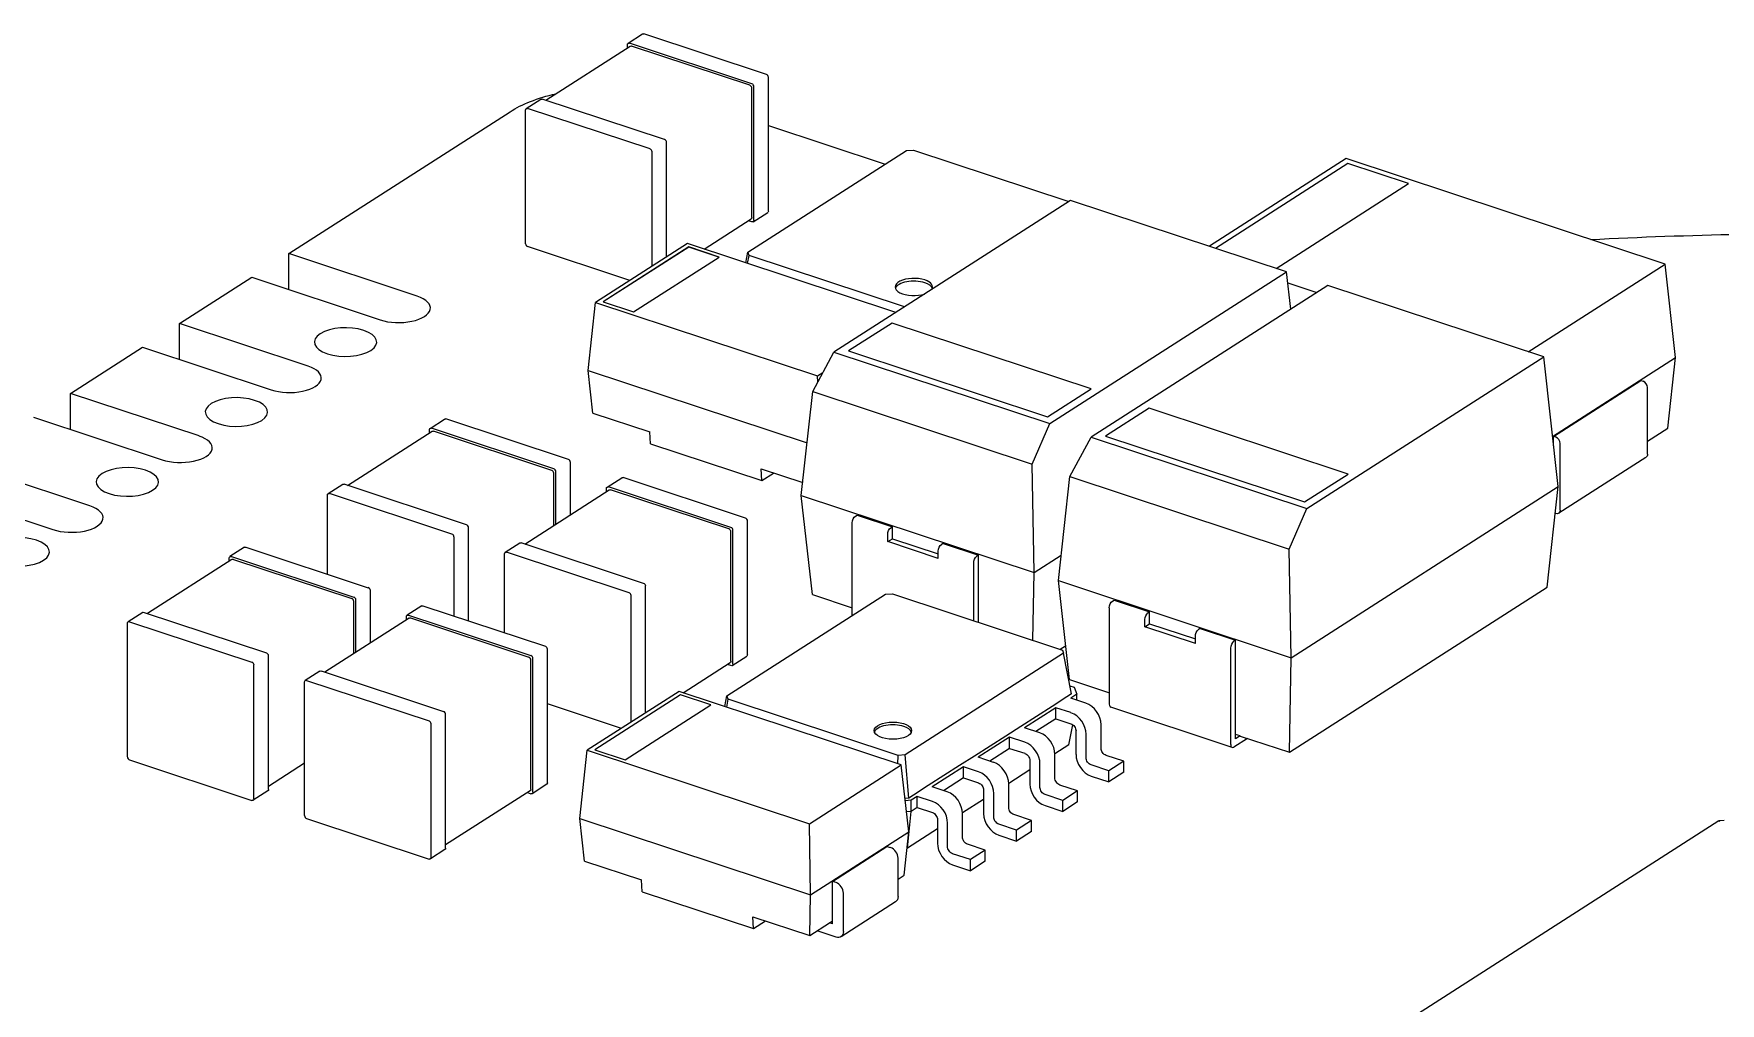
# Model space of a CAD drawing. Header units: millimetres. Extents: x 0 to 420, y 0 to 297.
# Drawn here: x 291.15 to 318.21, y 223.97 to 239.54 of the extents above; entities that cross this region are included whole.
import ezdxf

# ---------------------------------------------------------------- set-up
doc = ezdxf.new("R2010")
doc.units = ezdxf.units.MM

# ---------------------------------------------------------------- blocks, each defined once
blk = doc.blocks.new('A$Ccf1e658a')
at = {"color": 0, "linetype": 'Continuous', "lineweight": 0, "extrusion": (1.94289e-16, 0.887448, 0.460907)}
for p, q in [((-164.147, -16.901), (-163.913, -16.751)), ((-161.927, -17.4), (-163.892, -16.749)), ((-165.469, -17.816), (-164.114, -16.947)), ((-164.158, -16.975), (-164.158, -16.924)), ((-162.16, -17.55), (-164.125, -16.899)), ((-162.193, -17.575), (-164.093, -16.945)), ((-161.894, -19.594), (-161.894, -17.447)), ((-165.781, -17.949), (-165.547, -17.799)), ((-163.561, -18.448), (-165.526, -17.797)), ((-162.16, -19.698), (-162.16, -17.621)), ((-162.128, -19.744), (-162.128, -17.596)), ((-169.593, -20.279), (-166.041, -18.001)), ((-165.792, -20.119), (-165.792, -17.972)), ((-163.794, -18.598), (-165.759, -17.947)), ((-161.894, -18.221), (-160.021, -18.842)), ((-163.762, -20.481), (-163.762, -18.644)), ((-163.528, -20.331), (-163.528, -18.495)), ((-162.224, -20.255), (-159.68, -18.623)), ((-159.68, -18.623), (-159.568, -18.615)), ((-159.568, -18.615), (-157.072, -19.441)), ((-152.623, -18.753), (-154.819, -20.161)), ((-152.596, -18.83), (-154.722, -20.194)), ((-152.596, -18.831), (-154.721, -20.194)), ((-147.507, -20.448), (-152.623, -18.753)), ((-151.622, -19.153), (-152.596, -18.83)), ((-152.596, -18.831), (-152.596, -18.83)), ((-151.623, -19.154), (-152.596, -18.831)), ((-153.747, -20.516), (-151.622, -19.153)), ((-157.045, -19.424), (-160.843, -21.86)), ((-153.58, -20.572), (-157.045, -19.424)), ((-162.926, -20.205), (-162.171, -19.721)), ((-162.16, -19.769), (-162.217, -19.75)), ((-162.139, -19.767), (-161.905, -19.617)), ((-167.53, -20.962), (-169.593, -20.279)), ((-169.593, -20.855), (-169.593, -20.279)), ((-164.118, -20.709), (-165.759, -20.166)), ((-163.193, -20.116), (-164.669, -21.062)), ((-163.173, -20.171), (-164.549, -21.053)), ((-163.173, -20.173), (-164.547, -21.054)), ((-159.851, -21.223), (-163.193, -20.116)), ((-162.686, -20.333), (-163.173, -20.171)), ((-163.173, -20.173), (-163.173, -20.171)), ((-162.688, -20.334), (-163.173, -20.173)), ((-162.259, -20.426), (-162.224, -20.255)), ((-162.206, -20.306), (-162.224, -20.255)), ((-164.062, -21.215), (-162.686, -20.333)), ((-162.228, -20.436), (-162.206, -20.306)), ((-159.71, -21.133), (-162.206, -20.306)), ((-149.703, -21.856), (-147.507, -20.448)), ((-147.34, -21.949), (-147.507, -20.448)), ((-171.344, -21.401), (-170.186, -20.659)), ((-170.186, -20.659), (-168.123, -21.342)), ((-157.378, -23.008), (-153.58, -20.572)), ((-152.92, -20.79), (-156.718, -23.226)), ((-153.513, -21.171), (-153.58, -20.572)), ((-153.56, -20.748), (-153.094, -20.902)), ((-149.454, -21.938), (-152.92, -20.79)), ((-164.788, -22.155), (-164.669, -21.062)), ((-164.669, -21.062), (-161.105, -22.243)), ((-164.549, -21.053), (-164.062, -21.215)), ((-169.281, -22.085), (-171.344, -21.401)), ((-171.344, -21.978), (-171.344, -21.401)), ((-159.911, -21.393), (-160.611, -21.842)), ((-159.911, -21.394), (-160.61, -21.842)), ((-156.715, -22.451), (-159.911, -21.393)), ((-159.911, -21.394), (-159.911, -21.393)), ((-156.716, -22.452), (-159.911, -21.394)), ((-173.095, -22.524), (-171.937, -21.782)), ((-171.937, -21.782), (-169.874, -22.465)), ((-161.184, -22.493), (-160.843, -21.86)), ((-160.843, -21.86), (-157.378, -23.008)), ((-160.611, -21.842), (-157.416, -22.901)), ((-164.788, -22.155), (-161.274, -23.319)), ((-164.712, -22.841), (-164.788, -22.155)), ((-161.105, -22.243), (-161.02, -22.188)), ((-153.253, -24.374), (-149.454, -21.938)), ((-149.223, -24.02), (-149.454, -21.938)), ((-149.312, -23.213), (-147.34, -21.949)), ((-147.464, -23.081), (-147.34, -21.949)), ((-161.104, -22.344), (-161.105, -22.243)), ((-157.416, -22.901), (-156.715, -22.451)), ((-149.295, -23.215), (-147.895, -22.316)), ((-147.895, -22.316), (-147.859, -22.328)), ((-147.789, -23.5), (-147.789, -22.428)), ((-171.032, -23.207), (-173.095, -22.524)), ((-173.095, -23.101), (-173.095, -22.524)), ((-161.367, -24.163), (-161.184, -22.493)), ((-161.184, -22.493), (-157.661, -23.66)), ((-173.687, -22.904), (-171.625, -23.588)), ((-167.325, -23.085), (-167.092, -22.935)), ((-165.105, -23.585), (-167.07, -22.934)), ((-164.712, -22.841), (-163.798, -23.143)), ((-155.786, -22.759), (-156.486, -23.209)), ((-155.786, -22.761), (-156.485, -23.209)), ((-152.59, -23.818), (-155.786, -22.759)), ((-155.786, -22.761), (-155.786, -22.759)), ((-152.591, -23.819), (-155.786, -22.761)), ((-168.648, -24), (-167.293, -23.131)), ((-167.336, -23.159), (-167.336, -23.108)), ((-165.338, -23.734), (-167.303, -23.083)), ((-165.371, -23.759), (-167.271, -23.13)), ((-163.789, -23.333), (-163.798, -23.143)), ((-157.661, -23.66), (-157.378, -23.008)), ((-157.059, -23.86), (-156.718, -23.226)), ((-156.718, -23.226), (-153.253, -24.374)), ((-156.486, -23.209), (-153.29, -24.267)), ((-149.26, -23.226), (-149.295, -23.215)), ((-149.295, -23.367), (-149.295, -23.215)), ((-147.789, -23.289), (-147.464, -23.081)), ((-163.789, -23.333), (-162.003, -23.924)), ((-149.19, -24.398), (-149.19, -23.327)), ((-172.783, -24.33), (-174.845, -23.647)), ((-165.338, -24.642), (-165.338, -23.805)), ((-165.306, -24.621), (-165.306, -23.78)), ((-165.072, -24.472), (-165.072, -23.631)), ((-162.012, -23.735), (-161.344, -23.956)), ((-162.003, -23.924), (-162.012, -23.735)), ((-162.003, -23.924), (-161.811, -23.802)), ((-157.631, -25.4), (-157.661, -23.66)), ((-147.813, -23.55), (-149.213, -24.448)), ((-175.438, -24.027), (-173.376, -24.71)), ((-168.959, -24.133), (-168.726, -23.983)), ((-166.739, -24.632), (-168.704, -23.981)), ((-165.805, -24.942), (-164.45, -24.073)), ((-164.494, -24.101), (-164.494, -24.049)), ((-164.483, -24.027), (-164.249, -23.877)), ((-162.496, -24.676), (-164.461, -24.025)), ((-162.529, -24.7), (-164.429, -24.071)), ((-162.263, -24.526), (-164.228, -23.875)), ((-157.242, -25.529), (-157.059, -23.86)), ((-157.059, -23.86), (-153.536, -25.026)), ((-153.506, -26.767), (-149.223, -24.02)), ((-153.29, -24.267), (-152.59, -23.818)), ((-149.4, -25.635), (-149.223, -24.02)), ((-168.97, -25.426), (-168.97, -24.156)), ((-166.973, -24.782), (-168.938, -24.131)), ((-161.19, -25.751), (-161.367, -24.163)), ((-161.367, -24.163), (-157.631, -25.4)), ((-162.23, -26.72), (-162.23, -24.572)), ((-160.549, -26.091), (-160.549, -24.602)), ((-160.499, -24.492), (-160.473, -24.476)), ((-160.473, -24.476), (-159.905, -24.664)), ((-153.536, -25.026), (-153.253, -24.374)), ((-149.26, -24.452), (-149.27, -24.449)), ((-166.94, -26.098), (-166.94, -24.828)), ((-166.707, -26.176), (-166.707, -24.679)), ((-162.496, -26.823), (-162.496, -24.747)), ((-162.464, -26.87), (-162.464, -24.722)), ((-159.981, -24.904), (-159.981, -24.79)), ((-159.981, -24.904), (-159.905, -24.856)), ((-159.93, -24.681), (-159.905, -24.664)), ((-159.905, -24.856), (-159.905, -24.664)), ((-159.905, -24.856), (-159.169, -25.1)), ((-170.546, -25.218), (-170.546, -25.166)), ((-170.302, -24.994), (-170.535, -25.144)), ((-170.513, -25.142), (-168.548, -25.793)), ((-170.28, -24.992), (-168.315, -25.643)), ((-166.128, -26.367), (-166.128, -25.097)), ((-166.117, -25.075), (-165.884, -24.925)), ((-164.13, -25.724), (-166.096, -25.073)), ((-163.897, -25.574), (-165.862, -24.923)), ((-159.169, -25.173), (-159.981, -24.904)), ((-159.169, -25.173), (-159.169, -25.059)), ((-159.093, -24.933), (-159.118, -24.95)), ((-159.093, -24.933), (-158.525, -25.122)), ((-158.525, -25.122), (-158.55, -25.138)), ((-158.525, -26.197), (-158.525, -25.122)), ((-157.631, -25.4), (-157.197, -25.122)), ((-153.506, -26.767), (-153.536, -25.026)), ((-170.503, -25.19), (-171.857, -26.059)), ((-170.481, -25.188), (-168.581, -25.817)), ((-158.601, -26.172), (-158.601, -25.247)), ((-157.652, -26.486), (-157.631, -25.4)), ((-168.282, -26.53), (-168.282, -25.689)), ((-163.865, -27.654), (-163.865, -25.62)), ((-157.065, -27.118), (-157.242, -25.529)), ((-157.242, -25.529), (-153.506, -26.767)), ((-153.535, -28.287), (-149.4, -25.635)), ((-168.548, -26.701), (-168.548, -25.864)), ((-168.516, -26.68), (-168.516, -25.839)), ((-167.459, -25.935), (-167.693, -26.085)), ((-167.438, -25.933), (-165.473, -26.584)), ((-164.098, -27.804), (-164.098, -25.77)), ((-162.561, -27.38), (-160.016, -25.749)), ((-161.19, -25.751), (-160.549, -25.964)), ((-160.016, -25.749), (-159.904, -25.74)), ((-159.904, -25.74), (-157.176, -26.644)), ((-156.424, -27.514), (-156.424, -25.968)), ((-156.374, -25.859), (-156.348, -25.843)), ((-156.348, -25.843), (-155.78, -26.031)), ((-172.18, -28.362), (-172.18, -26.214)), ((-171.936, -26.042), (-172.169, -26.191)), ((-172.148, -26.19), (-170.182, -26.841)), ((-171.914, -26.04), (-169.949, -26.691)), ((-167.66, -26.131), (-169.015, -27)), ((-167.704, -26.159), (-167.704, -26.108)), ((-167.671, -26.083), (-165.706, -26.734)), ((-167.639, -26.129), (-165.739, -26.759)), ((-155.856, -26.271), (-155.856, -26.156)), ((-155.856, -26.271), (-155.78, -26.222)), ((-155.805, -26.047), (-155.78, -26.031)), ((-155.78, -26.222), (-155.78, -26.031)), ((-155.78, -26.222), (-155.044, -26.466)), ((-155.044, -26.54), (-155.856, -26.271)), ((-155.044, -26.54), (-155.044, -26.425)), ((-154.968, -26.3), (-154.993, -26.316)), ((-154.968, -26.3), (-154.4, -26.488)), ((-154.4, -26.488), (-154.425, -26.504)), ((-154.4, -28.072), (-154.4, -26.488)), ((-169.917, -28.885), (-169.917, -26.737)), ((-165.674, -28.928), (-165.674, -26.78)), ((-165.44, -28.778), (-165.44, -26.631)), ((-162.475, -26.893), (-162.241, -26.743)), ((-157.157, -26.696), (-159.702, -28.327)), ((-157.211, -26.632), (-157.125, -26.577)), ((-157.176, -26.644), (-157.157, -26.696)), ((-157.031, -27.348), (-157.157, -26.696)), ((-154.475, -28.16), (-154.475, -26.614)), ((-153.535, -28.287), (-153.506, -26.767)), ((-170.15, -29.035), (-170.15, -26.887)), ((-169.094, -26.983), (-169.327, -27.133)), ((-169.072, -26.981), (-167.107, -27.632)), ((-165.706, -28.882), (-165.706, -26.805)), ((-163.262, -27.33), (-162.507, -26.846)), ((-162.496, -26.894), (-162.553, -26.876)), ((-169.338, -29.304), (-169.338, -27.156)), ((-169.306, -27.131), (-167.34, -27.782)), ((-163.326, -27.309), (-164.802, -28.255)), ((-159.763, -28.489), (-163.326, -27.309)), ((-157.065, -27.118), (-156.424, -27.33)), ((-157.056, -27.219), (-156.988, -27.242)), ((-156.988, -27.242), (-156.948, -27.355)), ((-164.251, -27.902), (-165.44, -27.508)), ((-163.307, -27.364), (-164.682, -28.246)), ((-163.307, -27.366), (-164.68, -28.247)), ((-164.195, -28.408), (-162.819, -27.526)), ((-162.819, -27.526), (-163.307, -27.364)), ((-163.307, -27.366), (-163.307, -27.364)), ((-162.821, -27.527), (-163.307, -27.366)), ((-162.595, -27.551), (-162.561, -27.38)), ((-162.564, -27.561), (-162.542, -27.432)), ((-162.542, -27.432), (-162.561, -27.38)), ((-159.814, -28.336), (-162.542, -27.432)), ((-157.344, -27.55), (-157.846, -27.871)), ((-157.283, -27.57), (-157.785, -27.892)), ((-157.105, -27.396), (-157.344, -27.55)), ((-157.283, -27.747), (-157.283, -27.57)), ((-157.04, -27.65), (-157.283, -27.57)), ((-157.031, -27.348), (-157.105, -27.396)), ((-156.948, -27.355), (-157.044, -27.416)), ((-156.8, -27.497), (-157.044, -27.416)), ((-156.948, -27.448), (-156.948, -27.355)), ((-154.452, -28.21), (-156.401, -27.564)), ((-167.308, -29.976), (-167.308, -27.828)), ((-167.074, -29.826), (-167.074, -27.679)), ((-157.846, -27.871), (-158.085, -28.025)), ((-157.283, -27.747), (-157.603, -27.952)), ((-157.283, -27.747), (-157.04, -27.828)), ((-157.075, -28.166), (-157.01, -27.844)), ((-156.557, -28.221), (-156.557, -27.844)), ((-158.085, -28.025), (-158.587, -28.347)), ((-158.025, -28.045), (-158.527, -28.367)), ((-158.025, -28.223), (-158.025, -28.045)), ((-157.781, -28.126), (-158.025, -28.045)), ((-157.542, -27.972), (-157.785, -27.892)), ((-156.959, -27.944), (-156.959, -28.321)), ((-156.796, -28.375), (-156.796, -27.997)), ((-154.207, -28.065), (-154.425, -28.204)), ((-154.326, -28.024), (-154.4, -28)), ((-154.326, -28.024), (-154.4, -28.072)), ((-154.326, -28.025), (-154.326, -28.024)), ((-154.326, -28.025), (-153.535, -28.287)), ((-172.148, -28.408), (-170.182, -29.059)), ((-164.922, -29.348), (-164.802, -28.255)), ((-164.802, -28.255), (-161.238, -29.436)), ((-164.682, -28.246), (-164.195, -28.408)), ((-159.818, -28.471), (-159.814, -28.336)), ((-159.702, -28.327), (-159.814, -28.336)), ((-159.642, -29.023), (-159.702, -28.327)), ((-158.587, -28.347), (-158.827, -28.5)), ((-158.283, -28.448), (-158.527, -28.367)), ((-158.025, -28.223), (-158.344, -28.427)), ((-158.025, -28.223), (-157.781, -28.303)), ((-157.075, -28.166), (-157.298, -28.309)), ((-157.298, -28.696), (-157.298, -28.319)), ((-156.191, -28.431), (-156.476, -28.337)), ((-169.338, -28.463), (-169.917, -28.834)), ((-161.238, -29.436), (-159.763, -28.489)), ((-159.643, -29.564), (-159.763, -28.489)), ((-158.827, -28.5), (-159.329, -28.822)), ((-158.766, -28.52), (-159.268, -28.842)), ((-158.766, -28.698), (-158.766, -28.52)), ((-158.522, -28.601), (-158.766, -28.52)), ((-157.7, -28.567), (-158.039, -28.785)), ((-157.7, -28.419), (-157.7, -28.796)), ((-157.537, -28.85), (-157.537, -28.473)), ((-156.431, -28.584), (-156.715, -28.49)), ((-156.715, -28.668), (-156.431, -28.762)), ((-156.191, -28.431), (-156.431, -28.584)), ((-156.431, -28.762), (-156.431, -28.584)), ((-156.191, -28.608), (-156.431, -28.762)), ((-156.191, -28.608), (-156.191, -28.431)), ((-169.927, -28.908), (-170.161, -29.057)), ((-165.717, -28.905), (-167.074, -29.775)), ((-165.763, -28.934), (-165.706, -28.953)), ((-165.451, -28.801), (-165.685, -28.951)), ((-159.329, -28.822), (-159.568, -28.975)), ((-159.024, -28.923), (-159.268, -28.842)), ((-158.766, -28.698), (-159.085, -28.903)), ((-158.766, -28.698), (-158.522, -28.779)), ((-158.441, -28.894), (-158.441, -29.271)), ((-158.279, -29.325), (-158.279, -28.948)), ((-158.039, -29.172), (-158.039, -28.795)), ((-156.933, -28.906), (-157.217, -28.812)), ((-156.933, -28.906), (-157.172, -29.06)), ((-156.933, -29.084), (-156.933, -28.906)), ((-159.642, -29.023), (-159.703, -29.028)), ((-159.603, -29.057), (-159.699, -29.065)), ((-159.568, -28.975), (-159.642, -29.023)), ((-159.507, -28.996), (-159.603, -29.057)), ((-159.603, -29.235), (-159.603, -29.057)), ((-159.507, -29.173), (-159.603, -29.235)), ((-159.507, -29.173), (-159.507, -28.996)), ((-159.263, -29.076), (-159.507, -28.996)), ((-159.507, -29.173), (-159.263, -29.254)), ((-158.441, -29.042), (-158.781, -29.26)), ((-157.172, -29.06), (-157.456, -28.965)), ((-157.456, -29.143), (-157.172, -29.237)), ((-157.172, -29.237), (-157.172, -29.06)), ((-156.933, -29.084), (-157.172, -29.237)), ((-169.306, -29.35), (-167.34, -30.001)), ((-164.922, -29.348), (-161.219, -30.575)), ((-164.845, -30.033), (-164.922, -29.348)), ((-161.219, -30.575), (-161.238, -29.436)), ((-159.603, -29.235), (-159.679, -29.241)), ((-159.663, -29.826), (-159.603, -29.235)), ((-159.182, -29.369), (-159.182, -29.747)), ((-159.02, -29.8), (-159.02, -29.423)), ((-158.781, -29.647), (-158.781, -29.27)), ((-157.913, -29.535), (-158.197, -29.441)), ((-157.674, -29.381), (-157.958, -29.287)), ((-157.674, -29.381), (-157.913, -29.535)), ((-157.674, -29.559), (-157.674, -29.381)), ((-146.645, -29.389), (-154.485, -34.417)), ((-146.559, -29.381), (-146.64, -29.388)), ((-161.219, -30.575), (-159.643, -29.564)), ((-159.719, -30.261), (-159.643, -29.564)), ((-159.182, -29.518), (-159.663, -29.826)), ((-158.415, -29.857), (-158.699, -29.763)), ((-158.197, -29.618), (-157.913, -29.712)), ((-157.913, -29.712), (-157.913, -29.535)), ((-157.674, -29.559), (-157.913, -29.712)), ((-167.085, -29.849), (-167.319, -29.999)), ((-164.845, -30.033), (-163.932, -30.336)), ((-160.869, -30.359), (-159.993, -29.797)), ((-159.993, -29.797), (-159.934, -29.817)), ((-159.815, -30.604), (-159.815, -29.987)), ((-159.663, -29.826), (-159.672, -29.827)), ((-158.654, -30.01), (-158.939, -29.916)), ((-158.415, -29.857), (-158.654, -30.01)), ((-158.654, -30.188), (-158.654, -30.01)), ((-158.415, -30.034), (-158.654, -30.188)), ((-158.415, -30.034), (-158.415, -29.857)), ((-159.815, -30.322), (-159.719, -30.261)), ((-158.939, -30.094), (-158.654, -30.188)), ((-163.922, -30.526), (-163.932, -30.336)), ((-163.922, -30.526), (-162.136, -31.117)), ((-161.231, -31.231), (-161.219, -30.575)), ((-160.809, -30.379), (-160.869, -30.359)), ((-160.869, -31.039), (-160.869, -30.359)), ((-160.69, -31.166), (-160.69, -30.548)), ((-159.854, -30.688), (-160.73, -31.25)), ((-162.145, -30.928), (-161.231, -31.231)), ((-162.136, -31.117), (-162.145, -30.928)), ((-162.136, -31.117), (-161.944, -30.994)), ((-161.231, -31.231), (-160.913, -31.027)), ((-160.869, -30.996), (-160.913, -31.025)), ((-160.869, -31.039), (-160.913, -31.025)), ((-160.913, -31.027), (-160.913, -31.025)), ((-160.809, -31.256), (-161.114, -31.155))]:
    blk.add_line(p, q, dxfattribs=at)
at = {"color": 0, "linetype": 'Continuous', "lineweight": 0, "extrusion": (-2.97135e-16, -2.56487e-16, -1)}
for centre, major_axis, start_param, end_param in [((-163.892, -16.785), (-0.0216, 0.0337), 0, 0.727194), ((-165.526, -17.833), (-0.0216, 0.0337), 0, 0.727194), ((-167.07, -22.969), (-0.0216, 0.0337), 0, 0.727194), ((-168.704, -24.017), (-0.0216, 0.0337), 0, 0.727194), ((-164.228, -23.911), (-0.0216, 0.0337), 0, 0.727194), ((-165.862, -24.958), (-0.0216, 0.0337), 0, 0.727194), ((-156.715, -28.401), (-0.054, 0.0842), -2.414399, -0.843602), ((-156.476, -28.248), (-0.054, 0.0842), -2.414399, -0.843602), ((-157.456, -28.877), (-0.054, 0.0842), -2.414399, -0.843602), ((-157.217, -28.723), (-0.054, 0.0842), -2.414399, -0.843602), ((-157.958, -29.199), (-0.054, 0.0842), -2.414399, -0.843602), ((-158.197, -29.352), (-0.054, 0.0842), -2.414399, -0.843602), ((-158.699, -29.674), (-0.054, 0.0842), -2.414399, -0.843602), ((-158.939, -29.827), (-0.054, 0.0842), -2.414399, -0.843602)]:
    blk.add_ellipse(centre, major_axis=major_axis, ratio=0.720623, start_param=start_param, end_param=end_param, dxfattribs=at)
at = {"color": 0, "linetype": 'Continuous', "lineweight": 0, "extrusion": (-2.03677e-16, -1.96556e-16, -1)}
for centre in [(-164.125, -16.935), (-165.759, -17.983), (-167.303, -23.119), (-164.461, -24.06), (-168.938, -24.167), (-166.096, -25.108)]:
    blk.add_ellipse(centre, major_axis=(-0.0216, 0.0337), ratio=0.720623, start_param=-0.843602, end_param=0.727194, dxfattribs=at)
at = {"color": 0, "linetype": 'Continuous', "lineweight": 0, "extrusion": (-3.03736e-16, -1.94775e-16, -1)}
for centre in [(-164.093, -16.981), (-167.271, -23.165), (-164.429, -24.107)]:
    blk.add_ellipse(centre, major_axis=(-0.0216, 0.0337), ratio=0.720623, start_param=0, end_param=0.727194, dxfattribs=at)
at = {"color": 0, "linetype": 'Continuous', "lineweight": 0}
for centre, major_axis, ratio, start_param, end_param in [((-162.193, -17.61), (-0.0216, 0.0337), 0.720623, -2.29799, -0.727194), ((-162.16, -17.586), (-0.0216, 0.0337), 0.720623, -2.29799, -0.727194), ((-161.927, -17.436), (-0.0216, 0.0337), 0.720623, -2.29799, -0.727194), ((-163.794, -18.634), (-0.0216, 0.0337), 0.720623, -2.29799, -0.727194), ((-163.561, -18.484), (-0.0216, 0.0337), 0.720623, -2.29799, -0.727194), ((-165.759, -20.13), (0.0216, -0.0337), 0.720623, -2.29799, -0.727194), ((-159.561, -20.814), (-0.3, 0), 0.460907, -2.193993, 2.184717), ((-159.561, -20.858), (-0.3, 0), 0.460907, -2.193993, -0.16115), ((-159.561, -20.814), (0.3, 0), 0.460907, -0.289517, 0.9476), ((-159.561, -20.858), (0.3, 0), 0.460907, 0.16115, 0.9476), ((-167.827, -21.152), (0.508, 0), 0.460907, -2.193993, 0.9476), ((-169.578, -22.275), (0.508, 0), 0.460907, -2.193993, 0.9476), ((-147.859, -22.405), (-0.0468, 0.073), 0.720623, -2.29799, -0.727194), ((-171.328, -23.398), (0.508, 0), 0.460907, -2.193993, 0.9476), ((-149.26, -23.303), (-0.0468, 0.073), 0.720623, -2.29799, -0.727194), ((-165.371, -23.794), (-0.0216, 0.0337), 0.720623, -2.29799, -0.727194), ((-165.338, -23.77), (-0.0216, 0.0337), 0.720623, -2.29799, -0.727194), ((-165.105, -23.62), (-0.0216, 0.0337), 0.720623, -2.29799, -0.727194), ((-173.079, -24.52), (0.508, 0), 0.460907, -2.193993, 0.9476), ((-162.263, -24.562), (-0.0216, 0.0337), 0.720623, -2.29799, -0.727194), ((-166.973, -24.818), (-0.0216, 0.0337), 0.720623, -2.29799, -0.727194), ((-166.739, -24.668), (-0.0216, 0.0337), 0.720623, -2.29799, -0.727194), ((-162.529, -24.736), (-0.0216, 0.0337), 0.720623, -2.29799, -0.727194), ((-162.496, -24.711), (-0.0216, 0.0337), 0.720623, -2.29799, -0.727194), ((-168.315, -25.678), (-0.0216, 0.0337), 0.720623, -2.29799, -0.727194), ((-163.897, -25.609), (-0.0216, 0.0337), 0.720623, -2.29799, -0.727194), ((-168.581, -25.853), (-0.0216, 0.0337), 0.720623, -2.29799, -0.727194), ((-168.548, -25.828), (-0.0216, 0.0337), 0.720623, -2.29799, -0.727194), ((-164.13, -25.759), (-0.0216, 0.0337), 0.720623, -2.29799, -0.727194), ((-169.949, -26.726), (-0.0216, 0.0337), 0.720623, -2.29799, -0.727194), ((-165.739, -26.794), (-0.0216, 0.0337), 0.720623, -2.29799, -0.727194), ((-165.706, -26.77), (-0.0216, 0.0337), 0.720623, -2.29799, -0.727194), ((-165.473, -26.62), (-0.0216, 0.0337), 0.720623, -2.29799, -0.727194), ((-170.182, -26.876), (-0.0216, 0.0337), 0.720623, -2.29799, -0.727194), ((-156.8, -27.763), (-0.162, 0.253), 0.720623, -2.29799, -0.727194), ((-156.374, -27.482), (-0.0273, -0.0823), 0.517945, -1.001771, 0), ((-167.34, -27.818), (-0.0216, 0.0337), 0.720623, -2.29799, -0.727194), ((-167.107, -27.668), (-0.0216, 0.0337), 0.720623, -2.29799, -0.727194), ((-159.897, -27.939), (-0.3, 0), 0.460907, -2.193992695577799, 4.089192611601788), ((-159.897, -27.984), (-0.3, 0), 0.460907, -2.193993, -0.16115), ((-159.897, -27.984), (0.3, 0), 0.460907, 0.16115, 0.9476), ((-157.04, -27.917), (-0.162, 0.253), 0.720623, -2.29799, -0.727194), ((-157.781, -28.392), (-0.162, 0.253), 0.720623, -2.29799, -0.727194), ((-157.542, -28.239), (-0.162, 0.253), 0.720623, -2.29799, -0.727194), ((-172.148, -28.373), (0.0216, -0.0337), 0.720623, -2.29799, -0.727194), ((-156.715, -28.401), (0.162, -0.253), 0.720623, -2.29799, -0.727194), ((-154.425, -28.128), (-0.0273, -0.0823), 0.517945, -1.001771, 0.569026), ((-158.522, -28.867), (-0.162, 0.253), 0.720623, -2.29799, -0.727194), ((-158.283, -28.714), (-0.162, 0.253), 0.720623, -2.29799, -0.727194), ((-159.024, -29.189), (-0.162, 0.253), 0.720623, -2.29799, -0.727194), ((-157.456, -28.877), (0.162, -0.253), 0.720623, -2.29799, -0.727194), ((-159.263, -29.343), (-0.162, 0.253), 0.720623, -2.29799, -0.727194), ((-169.306, -29.314), (0.0216, -0.0337), 0.720623, -2.29799, -0.727194), ((-158.197, -29.352), (0.162, -0.253), 0.720623, -2.29799, -0.727194), ((-158.939, -29.827), (0.162, -0.253), 0.720623, -2.29799, -0.727194), ((-159.934, -29.947), (-0.079, 0.123), 0.720623, -2.29799, -0.727194), ((-160.809, -30.509), (-0.079, 0.123), 0.720623, -2.29799, -0.727194)]:
    blk.add_ellipse(centre, major_axis=major_axis, ratio=ratio, start_param=start_param, end_param=end_param, dxfattribs=at)
at = {"color": 0, "linetype": 'Continuous', "lineweight": 0, "extrusion": (-2.47421e-16, 5.55112e-17, -1)}
blk.add_ellipse((-164.391, -18.547), major_axis=(2.032, 0), ratio=0.460907, start_param=-2.518435, end_param=-2.037812, dxfattribs=at)
at = {"color": 0, "linetype": 'Continuous', "lineweight": 0, "extrusion": (-2.90533e-16, -3.18198e-16, -1)}
for centre in [(-162.193, -19.687), (-162.529, -26.813)]:
    blk.add_ellipse(centre, major_axis=(0.0216, -0.0337), ratio=0.720623, start_param=-0.843602, end_param=0, dxfattribs=at)
at = {"color": 0, "linetype": 'Continuous', "lineweight": 0, "extrusion": (-3.33701e-16, -1.48047e-16, -1)}
for centre in [(-162.16, -19.733), (-162.496, -26.859), (-165.706, -28.917), (-170.182, -29.024), (-167.34, -29.965)]:
    blk.add_ellipse(centre, major_axis=(0.0216, -0.0337), ratio=0.720623, start_param=-0.843602, end_param=0.727194, dxfattribs=at)
at = {"color": 0, "linetype": 'Continuous', "lineweight": 0, "extrusion": (-3.73829e-16, -2.39724e-16, -1)}
for centre in [(-161.927, -19.584), (-162.263, -26.709)]:
    blk.add_ellipse(centre, major_axis=(0.0216, -0.0337), ratio=0.720623, start_param=-0.843602, end_param=0, dxfattribs=at)
at = {"color": 0, "linetype": 'Continuous', "lineweight": 0, "extrusion": (-1.94028e-16, 5.55112e-17, -1)}
blk.add_ellipse((-144.938, -35.395), major_axis=(33.5, 0), ratio=0.460907, start_param=-1.683385, end_param=-1.540231, dxfattribs=at)
at = {"color": 0, "linetype": 'Continuous', "lineweight": 0, "extrusion": (-2.25314e-16, 1.11022e-16, -1)}
for centre in [(-168.68, -21.699), (-170.431, -22.822), (-172.182, -23.945), (-173.933, -25.068)]:
    blk.add_ellipse(centre, major_axis=(0.5, 0), ratio=0.460907, start_param=-2.518396, end_param=3.764789, dxfattribs=at)
at = {"color": 0, "linetype": 'Continuous', "lineweight": 0, "extrusion": (-2.77556e-16, -5.55112e-17, -1)}
blk.add_ellipse((-144.938, -35.395), major_axis=(33.5, 0), ratio=0.460907, start_param=-0.9476, end_param=2.193993, dxfattribs=at)
at = {"color": 0, "linetype": 'Continuous', "lineweight": 0, "extrusion": (-3.10337e-16, -1.33064e-16, -1)}
blk.add_ellipse((-147.859, -23.477), major_axis=(0.0468, -0.073), ratio=0.720623, start_param=-0.843602, end_param=0, dxfattribs=at)
at = {"color": 0, "linetype": 'Continuous', "lineweight": 0, "extrusion": (-1.57759e-16, -1.23172e-16, -1)}
for centre in [(-160.499, -24.569), (-159.93, -24.757), (-159.118, -25.026), (-158.55, -25.215), (-156.374, -25.936), (-155.805, -26.124), (-154.993, -26.393), (-154.425, -26.581)]:
    blk.add_ellipse(centre, major_axis=(0.0273, 0.0823), ratio=0.517945, start_param=-2.139822, end_param=-0.569026, dxfattribs=at)
at = {"color": 0, "linetype": 'Continuous', "lineweight": 0, "extrusion": (-3.97193e-16, -2.54706e-16, -1)}
blk.add_ellipse((-149.26, -24.375), major_axis=(0.0468, -0.073), ratio=0.720623, start_param=-0.843602, end_param=0.727194, dxfattribs=at)
at = {"color": 0, "linetype": 'Continuous', "lineweight": 0, "extrusion": (-2.27042e-16, -2.11539e-16, -1)}
for centre in [(-170.513, -25.177), (-172.148, -26.225), (-167.671, -26.119), (-169.306, -27.167)]:
    blk.add_ellipse(centre, major_axis=(-0.0216, 0.0337), ratio=0.720623, start_param=-0.843602, end_param=0.727194, dxfattribs=at)
at = {"color": 0, "linetype": 'Continuous', "lineweight": 0, "extrusion": (-2.80371e-16, -1.79793e-16, -1)}
for centre, major_axis, start_param, end_param in [((-170.28, -25.027), (-0.0216, 0.0337), 0, 0.727194), ((-167.438, -25.969), (-0.0216, 0.0337), 0, 0.727194), ((-171.914, -26.075), (-0.0216, 0.0337), 0, 0.727194), ((-169.072, -27.017), (-0.0216, 0.0337), 0, 0.727194), ((-159.934, -30.565), (0.079, -0.123), -0.843602, 0)]:
    blk.add_ellipse(centre, major_axis=major_axis, ratio=0.720623, start_param=start_param, end_param=end_param, dxfattribs=at)
at = {"color": 0, "linetype": 'Continuous', "lineweight": 0, "extrusion": (-2.40244e-16, -8.81159e-17, -1)}
for centre in [(-170.481, -25.223), (-167.639, -26.165)]:
    blk.add_ellipse(centre, major_axis=(-0.0216, 0.0337), ratio=0.720623, start_param=0, end_param=0.727194, dxfattribs=at)
at = {"color": 0, "linetype": 'Continuous', "lineweight": 0, "extrusion": (-4.20557e-16, -2.69689e-16, -1)}
for centre in [(-157.04, -27.917), (-157.781, -28.392), (-158.522, -28.867), (-159.263, -29.343)]:
    blk.add_ellipse(centre, major_axis=(0.054, -0.0842), ratio=0.720623, start_param=-2.414399, end_param=-0.843602, dxfattribs=at)
at = {"color": 0, "linetype": 'Continuous', "lineweight": 0, "extrusion": (-2.7377e-16, -2.41504e-16, -1)}
for centre in [(-169.949, -28.874), (-165.473, -28.768), (-167.107, -29.816)]:
    blk.add_ellipse(centre, major_axis=(0.0216, -0.0337), ratio=0.720623, start_param=-0.843602, end_param=0, dxfattribs=at)
at = {"color": 0, "linetype": 'Continuous', "lineweight": 0, "extrusion": (-3.90592e-16, -3.16418e-16, -1)}
blk.add_ellipse((-165.739, -28.871), major_axis=(0.0216, -0.0337), ratio=0.720623, start_param=-0.843602, end_param=0, dxfattribs=at)
at = {"color": 0, "linetype": 'Continuous', "lineweight": 0, "extrusion": (-5.43882e-16, -2.98962e-16, -1)}
blk.add_ellipse((-146.626, -29.437), major_axis=(-0.0162, 0.0485), ratio=0.482797, start_param=-0.121376, end_param=0.605818, dxfattribs=at)
at = {"color": 0, "linetype": 'Continuous', "lineweight": 0, "extrusion": (-3.50464e-16, -2.24741e-16, -1)}
blk.add_ellipse((-160.809, -31.126), major_axis=(0.079, -0.123), ratio=0.720623, start_param=-0.843602, end_param=0.727194, dxfattribs=at)

msp = doc.modelspace()

# ---------------------------------------------------------------- block references
msp.add_blockref('A$Ccf1e658a', (464.83, 256.287))

doc.saveas('drawing.dxf')
